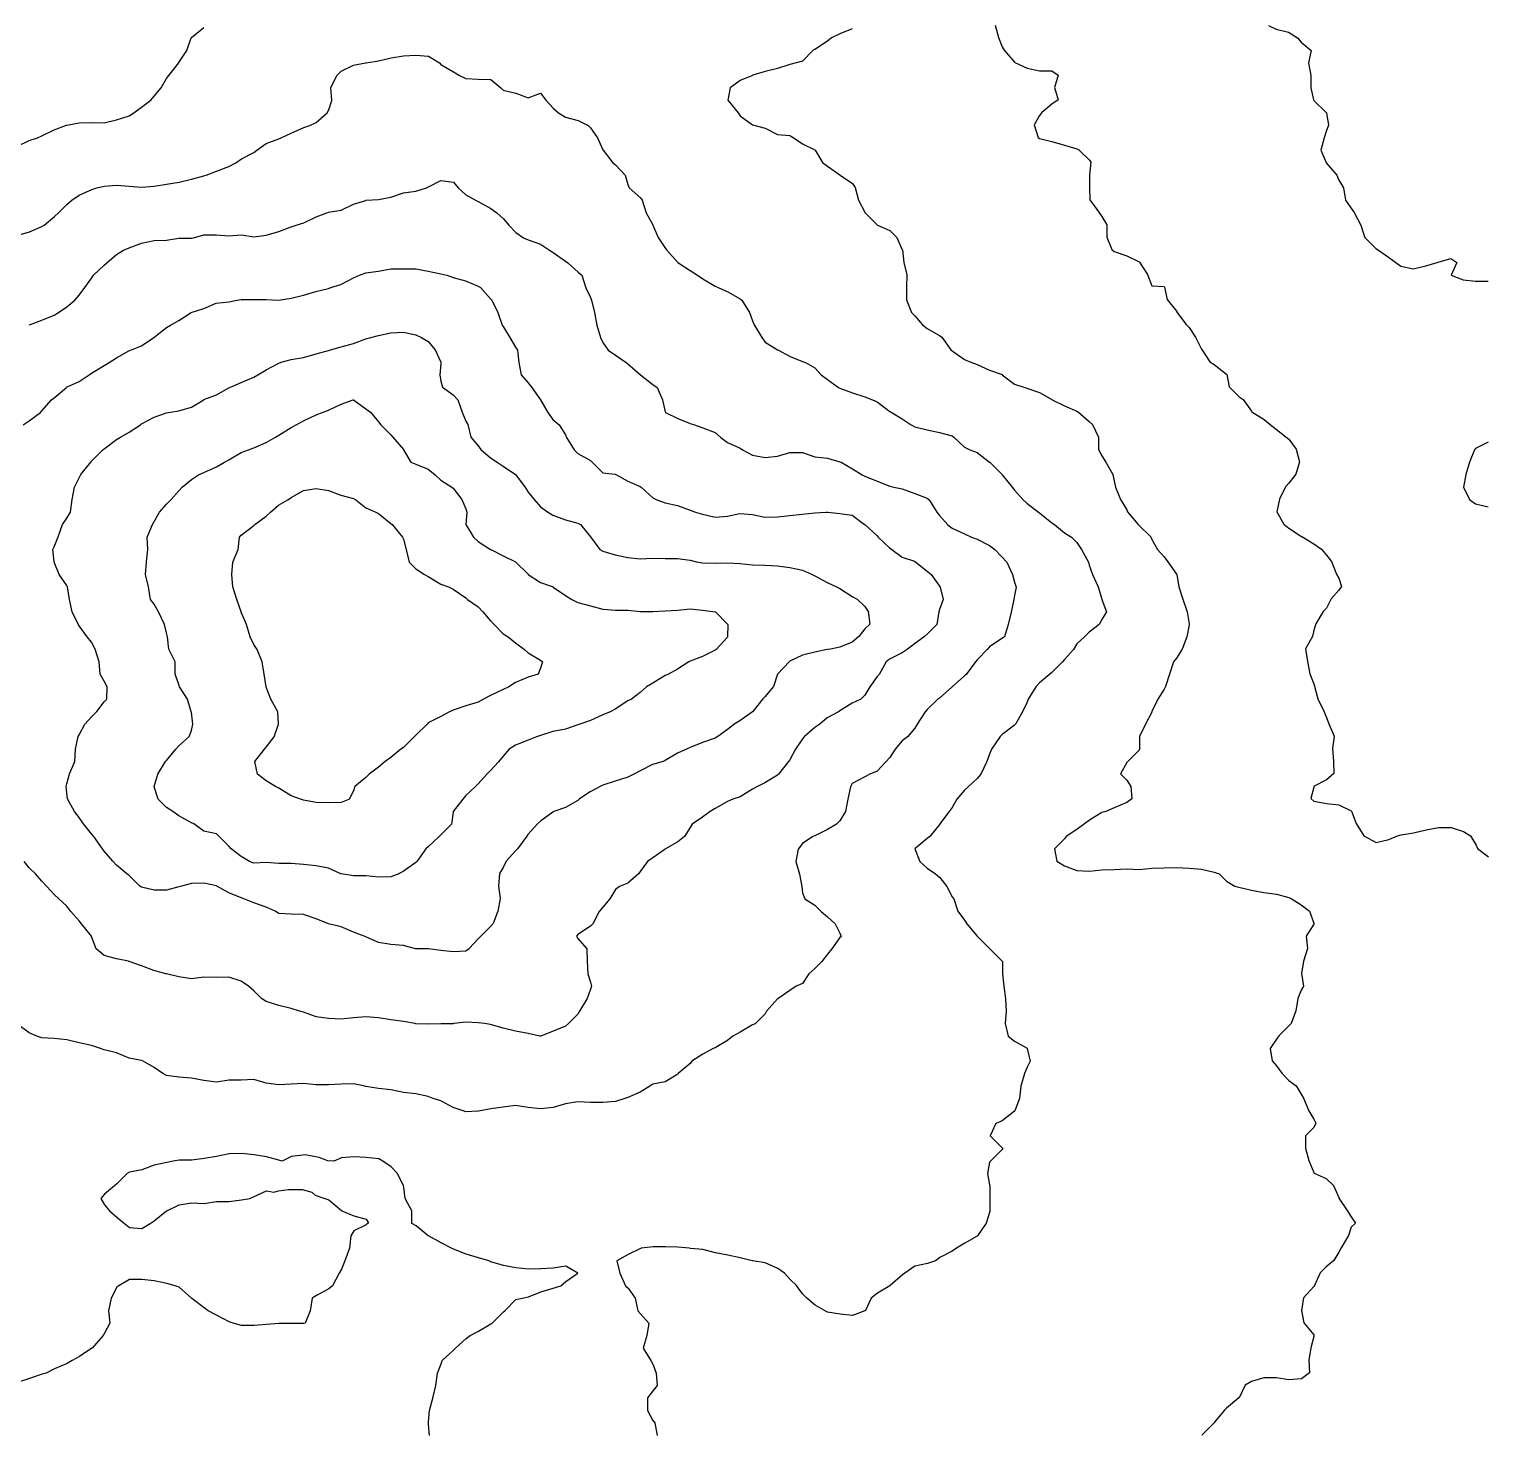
# Model space of a CAD drawing. Extents: x 597 to 1462, y 540 to 1101.
# Drawn here: x 1034 to 1148.4, y 784.8 to 895 of the extents above; entities that cross this region are included whole.
import ezdxf

# ---------------------------------------------------------------- set-up
doc = ezdxf.new("R2010")
doc.units = 0
doc.layers.add('TEST', color=7, linetype='CONTINUOUS')

msp = doc.modelspace()

# ---------------------------------------------------------------- linework, layer by layer
at = {"layer": 'TEST', "color": 7}
for points in [[(1033.068828, 885.790485), (1034.047236, 886.245315), (1034.699424, 886.471234), (1035.025588, 886.618158), (1036.003883, 887.082866), (1036.966261, 887.449896), (1036.982912, 887.45808), (1037.96132, 887.635626), (1038.939643, 887.668138), (1039.917995, 887.647536), (1040.896403, 887.871394), (1041.874754, 888.1861), (1042.241812, 888.430787), (1042.853332, 888.875513), (1043.586996, 889.409139), (1043.83174, 889.735303), (1044.390794, 890.387462), (1044.810148, 891.121268), (1045.005728, 891.365955), (1045.772384, 892.344391), (1045.789035, 892.364993), (1046.400498, 893.324125), (1046.748309, 894.302477), (1046.768911, 894.327312), (1047.747319, 895.118748)], [(1098.623829, 895.005521), (1097.645393, 894.615546), (1096.993149, 894.306597), (1096.667098, 894.039841), (1095.688662, 893.398124), (1095.548736, 893.328048), (1094.710169, 892.489368), (1094.220993, 892.349471), (1093.731761, 892.20946), (1092.75341, 891.914454), (1091.775002, 891.671799), (1090.820582, 891.37064), (1090.795747, 891.358786), (1089.817395, 890.951596), (1089.034652, 890.392486), (1088.854989, 889.414162), (1089.654299, 888.435839), (1089.817565, 888.191096), (1090.795973, 887.473348), (1090.88476, 887.456697), (1091.774211, 887.21201), (1092.752563, 886.722835), (1093.730914, 886.641357), (1093.975601, 886.478515), (1094.709379, 885.989283), (1095.687787, 885.516137), (1095.708389, 885.499486), (1096.276136, 884.521078), (1096.667352, 884.241622), (1097.645704, 883.562002), (1097.670539, 883.5414), (1098.625071, 882.889043), (1098.842354, 882.562936), (1099.114078, 881.584528), (1099.603253, 880.637757), (1099.615107, 880.605245), (1100.582762, 879.637589), (1100.607598, 879.625736), (1101.56213, 879.190944), (1102.105661, 878.647384), (1102.540538, 877.692881), (1102.552391, 877.668045), (1102.662458, 876.689637), (1102.907144, 875.711201), (1102.866561, 874.732878), (1102.866561, 873.754554), (1103.27409, 872.776146), (1103.518833, 872.49669), (1104.130295, 871.797851), (1104.497354, 871.504453), (1105.475705, 870.959369), (1105.653787, 870.819387), (1106.356351, 869.841035), (1106.454226, 869.759586), (1107.432521, 869.072488), (1107.921697, 868.862881), (1108.410957, 868.67955), (1109.389281, 868.25156), (1110.367717, 867.890992), (1110.37957, 867.88309), (1111.347169, 867.149312), (1112.080975, 866.904598), (1112.325662, 866.834522), (1113.30407, 866.485102), (1114.282393, 865.934064), (1114.294246, 865.925879), (1115.260547, 865.436703), (1116.238899, 865.017378), (1116.378881, 864.947302), (1117.217476, 864.213524), (1117.462191, 863.968809), (1117.95131, 862.990458), (1117.95131, 862.01205), (1118.196053, 861.522874), (1118.522218, 861.033726), (1119.065665, 860.05529), (1119.174518, 859.566114), (1119.283399, 859.076995), (1119.663919, 858.098559), (1120.153095, 857.283303), (1120.223171, 857.12001), (1121.061766, 856.141658), (1121.131842, 856.065994), (1122.034925, 855.162911), (1122.11056, 855.022929), (1122.562144, 854.184447), (1123.088912, 853.613652), (1123.376609, 853.206095), (1124.067235, 852.235815), (1124.07542, 852.227631), (1124.24241, 851.249279), (1124.55912, 850.270956), (1124.908568, 849.292548), (1125.048098, 848.360791), (1125.056283, 848.313801), (1125.048098, 848.266811), (1124.870129, 847.33497), (1124.514501, 846.356675), (1124.069775, 845.657836), (1123.825088, 845.378323), (1123.510834, 844.399972), (1123.189129, 843.421564), (1123.091367, 843.225984), (1122.602191, 842.443325), (1122.121087, 841.464889), (1122.112903, 841.432377), (1121.623755, 840.485606), (1121.15377, 839.507198), (1121.165624, 838.528846), (1121.133112, 838.440059), (1120.243632, 837.55058), (1120.154845, 837.461821), (1119.665697, 836.572397), (1120.154845, 836.083165), (1120.480981, 835.593989), (1120.546287, 834.615581), (1120.155099, 834.336153), (1119.176747, 833.916827), (1118.524504, 833.637343), (1118.198424, 833.555865), (1117.220016, 832.952587), (1116.852986, 832.659132), (1116.241439, 832.214435), (1115.402844, 831.680837), (1115.262946, 831.485201), (1114.480259, 830.702486), (1114.675839, 829.724162), (1115.262833, 829.357076), (1116.241185, 828.990046), (1117.219593, 828.941447), (1118.197944, 829.047055), (1119.176352, 829.091646), (1120.154676, 829.120432), (1121.133027, 829.08792), (1122.111435, 829.178006), (1123.089843, 829.218618), (1124.068195, 829.23922), (1125.046518, 829.175522), (1126.024926, 829.110216), (1127.003362, 828.880261), (1127.394466, 828.749762), (1127.981601, 828.162711), (1128.63376, 827.77158), (1128.959924, 827.701504), (1129.938276, 827.470223), (1130.916684, 827.282009), (1131.895092, 827.14863), (1132.873443, 826.874452), (1133.069023, 826.793059), (1133.851682, 826.303826), (1134.503954, 825.814651), (1134.83009, 824.882922), (1134.846741, 824.835932), (1134.83009, 824.80342), (1134.243124, 823.856621), (1134.340942, 822.878213), (1134.02951, 821.899862), (1133.863789, 820.921454), (1134.014778, 819.94313), (1133.851541, 819.616966), (1133.572028, 818.964722), (1133.432018, 817.986371), (1133.068685, 817.008019), (1132.873105, 816.812383), (1132.090446, 816.029724), (1131.894781, 815.785009), (1131.405606, 815.051203), (1131.568843, 814.072795), (1131.895035, 813.681635), (1132.314248, 813.094641), (1132.873359, 812.535531), (1133.460381, 812.11629), (1133.851597, 811.463961), (1134.014835, 811.137882), (1134.438789, 810.159474), (1134.830005, 809.507314), (1134.992848, 809.181122), (1134.830005, 808.854958), (1134.177762, 808.202799), (1134.177762, 807.224391), (1134.438874, 806.245983), (1134.83009, 805.314226), (1134.862602, 805.268026), (1135.809401, 804.8487), (1136.368483, 804.289618), (1136.787753, 803.342819), (1136.808355, 803.310307), (1137.441408, 802.331899), (1137.7676, 801.842723), (1138.093651, 801.353548), (1137.7676, 801.027383), (1137.550261, 800.37514), (1136.98497, 799.396732), (1136.789418, 799.070624), (1136.398173, 798.418408), (1135.811151, 797.929232), (1135.321975, 797.439972), (1134.898021, 796.461649), (1134.832743, 796.363859), (1134.03222, 795.483297), (1133.866527, 794.505002), (1134.050197, 793.526566), (1134.832912, 792.572062), (1134.844766, 792.547226), (1134.832912, 792.458411), (1134.588169, 791.568931), (1134.441272, 790.590523), (1134.50655, 789.6122), (1133.854335, 789.123052), (1132.875983, 789.052948), (1131.897575, 789.220758), (1130.919224, 789.220758), (1129.940816, 788.913446), (1129.45164, 788.633961), (1128.981684, 787.655553), (1128.961081, 787.638902), (1127.98273, 786.839649), (1127.819408, 786.676412), (1127.023259, 785.698004), (1127.002657, 785.673168), (1126.048125, 784.718636)], [(1109.839623, 895.307583), (1110.079766, 894.329175), (1110.37322, 893.595482), (1110.536458, 893.350767), (1111.351798, 892.39155), (1111.376633, 892.370948), (1112.331165, 891.9361), (1113.309573, 891.718874), (1114.287925, 891.718874), (1114.7771, 891.392709), (1114.48373, 890.414301), (1114.7771, 889.43595), (1114.287925, 889.109786), (1113.505238, 888.457542), (1113.309686, 888.212827), (1112.89036, 887.479049), (1113.200918, 886.500726), (1113.309742, 886.419248), (1114.28815, 886.174562), (1115.266502, 885.877918), (1116.244854, 885.611077), (1116.408147, 885.52229), (1117.223487, 884.707062), (1117.345831, 884.54374), (1117.242707, 883.565389), (1117.242707, 882.586981), (1117.25456, 881.608658), (1117.956814, 880.63025), (1118.201528, 880.304142), (1118.59266, 879.651898), (1118.59266, 878.673575), (1118.983877, 877.695138), (1119.179457, 877.555241), (1120.157865, 877.205737), (1121.136216, 876.740494), (1121.161052, 876.715658), (1121.789476, 875.737306), (1122.11564, 874.84794), (1123.093964, 874.805691), (1123.118799, 874.758729), (1123.339356, 873.780321), (1124.073162, 872.833494), (1124.097997, 872.800982), (1124.807899, 871.822574), (1125.052586, 871.577887), (1125.541762, 870.844109), (1126.030937, 869.89731), (1126.05154, 869.864798), (1126.68462, 868.886447), (1127.010785, 868.69081), (1127.989108, 867.939648), (1128.013944, 867.907136), (1128.185789, 866.928812), (1128.968447, 866.146125), (1129.294612, 865.950545), (1129.946799, 865.018732), (1129.979311, 864.971714), (1130.926195, 864.38472), (1131.415342, 863.993475), (1131.904518, 863.602315), (1132.638324, 863.015321), (1132.883039, 862.819657), (1133.442121, 862.03697), (1133.721521, 861.058562), (1133.426486, 860.08021), (1132.882926, 859.381372), (1132.603526, 859.101887), (1132.149205, 858.123479), (1131.928648, 857.145127), (1132.491822, 856.166832), (1132.883039, 855.84064), (1133.861334, 855.202168), (1133.88617, 855.190315), (1134.840645, 854.631205), (1135.427752, 854.211879), (1135.818884, 853.722731), (1136.2101, 853.233471), (1136.601345, 852.255119), (1136.796897, 851.928983), (1137.014208, 851.276796), (1136.796897, 850.997311), (1136.185434, 850.298473), (1135.818404, 849.564667), (1135.573689, 849.319952), (1134.979668, 848.341544), (1134.83977, 847.852368), (1134.730917, 847.363249), (1134.187357, 846.384812), (1134.350594, 845.406489), (1134.513888, 844.428138), (1134.839996, 843.645394), (1134.897344, 843.449814), (1135.14076, 842.471406), (1135.622429, 841.493055), (1135.818094, 841.003879), (1136.013645, 840.514703), (1136.4295, 839.536295), (1136.3071, 838.557887), (1136.377176, 837.579564), (1136.405962, 836.601212), (1135.81894, 836.11198), (1134.872141, 835.622804), (1134.839629, 835.534045), (1134.594914, 834.644566), (1134.839629, 834.448986), (1135.818037, 834.253406), (1136.796389, 834.155644), (1137.774797, 833.680184), (1137.791448, 833.668331), (1138.151507, 832.689979), (1138.7536, 831.723678), (1138.765453, 831.711825), (1139.733024, 831.193834), (1140.711432, 831.424184), (1141.41027, 831.711882), (1141.689755, 831.809643), (1142.668191, 831.944715), (1143.646515, 832.200888), (1144.624866, 832.364125), (1145.603274, 832.364125), (1146.581682, 832.067425), (1147.14068, 831.711882), (1147.560034, 830.978104), (1147.668859, 830.733417), (1148.538526, 830.081117)], [(1131.290798, 895.274422), (1131.877904, 894.980996), (1132.856256, 894.740824), (1133.555095, 894.29607), (1133.834608, 893.969906), (1134.617266, 893.317662), (1134.421714, 892.339339), (1134.59562, 891.360931), (1134.59562, 890.38258), (1134.812903, 889.450766), (1134.845415, 889.403805), (1135.792214, 888.456893), (1135.817049, 888.424381), (1135.988979, 887.446057), (1135.793314, 886.95691), (1135.653417, 886.467734), (1135.373904, 885.489326), (1135.793258, 884.542499), (1135.805111, 884.509987), (1136.647347, 883.531579), (1136.769719, 883.205471), (1137.160963, 882.553255), (1137.328744, 881.574847), (1137.747986, 880.987797), (1137.9927, 880.596665), (1138.530842, 879.618257), (1138.726422, 878.965985), (1138.848765, 878.639906), (1139.70483, 877.783784), (1139.900382, 877.661413), (1140.683125, 877.102331), (1141.270175, 876.68309), (1141.661335, 876.403605), (1142.639743, 876.194083), (1143.618067, 876.43877), (1144.507518, 876.683456), (1144.596334, 876.704059), (1145.574742, 877.010975), (1146.063917, 876.684811), (1145.621336, 875.70646), (1146.553065, 875.315243), (1147.531416, 875.217453), (1148.509824, 875.217453)], [(1033.075686, 878.8078), (1034.054094, 879.10117), (1035.032446, 879.507485), (1035.210415, 879.616366), (1036.010967, 880.2937), (1036.337018, 880.594859), (1036.989262, 881.247103), (1037.380506, 881.573267), (1037.967529, 881.964483), (1038.94588, 882.421091), (1039.337068, 882.55159), (1039.924119, 882.684968), (1040.902527, 882.764612), (1041.880878, 882.669277), (1042.859202, 882.596859), (1043.83761, 882.685618), (1044.816018, 882.831752), (1045.794369, 882.99705), (1046.772721, 883.217635), (1047.751129, 883.486056), (1047.914423, 883.530647), (1048.729706, 883.856727), (1049.708114, 884.221358), (1050.251561, 884.509055), (1050.686438, 884.810243), (1051.664761, 885.32448), (1051.909476, 885.487407), (1052.643282, 886.021089), (1053.62169, 886.390574), (1053.81727, 886.46621), (1054.599928, 886.821866), (1055.578252, 887.266564), (1056.067484, 887.444562), (1056.55666, 887.661844), (1057.412781, 888.4228), (1057.535068, 888.667487), (1057.779811, 889.401321), (1057.712924, 890.379616), (1058.187255, 891.358024), (1058.513419, 891.684188), (1059.491771, 892.173364), (1060.423612, 892.336714), (1060.470574, 892.344617), (1061.448926, 892.514373), (1062.427334, 892.744328), (1063.405657, 892.907678), (1064.384065, 892.94019), (1065.362416, 892.864526), (1066.218509, 892.337702), (1066.340824, 892.215387), (1067.319232, 891.638864), (1067.808408, 891.359351), (1068.297584, 891.114664), (1069.275992, 891.078032), (1070.254315, 891.03107), (1071.036974, 890.378713), (1071.232639, 890.215899), (1072.210962, 889.959726), (1073.189314, 889.596365), (1074.167722, 889.959726), (1074.60257, 889.400616), (1075.146073, 888.789153), (1075.565399, 888.422123), (1076.124481, 888.095959), (1077.102804, 887.83496), (1077.885463, 887.443715), (1078.081156, 887.248135), (1078.640125, 886.465448), (1079.059479, 885.518564), (1079.07613, 885.486052), (1079.820971, 884.507757), (1080.038311, 884.357163), (1080.807056, 883.529321), (1081.016549, 882.795515), (1081.114311, 882.550828), (1081.994873, 881.750305), (1082.134798, 881.572336), (1082.439683, 880.593928), (1082.973281, 879.631606), (1082.981465, 879.614955), (1083.381713, 878.636632), (1083.952394, 877.780511), (1084.061247, 877.658196), (1084.930915, 876.691895), (1084.942768, 876.680042), (1085.907432, 876.057403), (1086.466486, 875.701464), (1086.885727, 875.408066), (1087.864164, 874.831909), (1088.10885, 874.723056), (1088.842656, 874.396977), (1089.821064, 873.842608), (1089.960962, 873.744733), (1090.555011, 872.766381), (1090.799698, 872.114138), (1090.922098, 871.787973), (1091.511293, 870.809622), (1091.778162, 870.442564), (1092.756458, 869.83858), (1092.768311, 869.830395), (1093.735882, 869.312376), (1094.714318, 868.917096), (1094.959004, 868.851818), (1095.69281, 868.432549), (1096.181902, 867.87341), (1096.671134, 867.517838), (1097.527227, 866.8952), (1097.649542, 866.833901), (1098.62795, 866.475902), (1099.606386, 866.1424), (1100.193324, 865.916481), (1100.58454, 865.765916), (1101.562892, 865.00798), (1101.660653, 864.937904), (1102.541215, 864.419913), (1103.25281, 863.959496), (1103.519566, 863.805261), (1104.497974, 863.559361), (1105.476326, 863.348174), (1106.454734, 863.084268), (1106.594632, 862.981144), (1107.433198, 862.198457), (1107.852552, 862.002821), (1108.411606, 861.796968), (1109.389958, 861.036661), (1109.406609, 861.024808), (1110.36893, 860.062458), (1110.380784, 860.045807), (1111.175747, 859.067456), (1111.348467, 858.841537), (1112.000683, 858.088963), (1112.326762, 857.817268), (1113.235349, 857.11064), (1113.305396, 857.045362), (1114.283861, 856.262647), (1114.479384, 856.132119), (1115.262099, 855.479903), (1115.821153, 855.153711), (1116.240423, 854.734385), (1116.596446, 854.175388), (1117.14376, 853.19698), (1117.219395, 852.952293), (1117.46411, 852.218487), (1117.918318, 851.240051), (1118.197831, 850.285632), (1118.206016, 850.260796), (1118.564071, 849.282444), (1118.197013, 848.695422), (1117.979674, 848.304206), (1117.218774, 847.68168), (1116.827614, 847.326024), (1116.240479, 846.79237), (1115.968812, 846.3477), (1115.26224, 845.552737), (1115.115344, 845.369462), (1114.283663, 844.537781), (1114.129034, 844.390884), (1113.305086, 843.710249), (1113.019872, 843.412363), (1112.424694, 842.433955), (1112.326932, 842.154555), (1111.977428, 841.455717), (1111.423764, 840.477309), (1111.3481, 840.388493), (1110.369777, 839.662138), (1110.219183, 839.498872), (1109.54185, 838.520464), (1109.391284, 838.129333), (1109.165366, 837.542282), (1108.713782, 836.563874), (1108.412651, 836.207936), (1107.727726, 835.585297), (1107.434356, 835.291927), (1106.811773, 834.607058), (1106.456202, 833.954814), (1106.211515, 833.628707), (1105.493711, 832.650299), (1105.477906, 832.625463), (1104.695191, 831.670931), (1104.499555, 831.507694), (1103.540338, 830.692354), (1103.928704, 829.713946), (1104.499386, 829.187206), (1105.151658, 828.735651), (1105.477822, 828.442196), (1106.048532, 827.757356), (1106.45606, 826.942016), (1106.578404, 826.779202), (1106.891021, 825.800794), (1107.434553, 825.101955), (1107.612607, 824.822498), (1108.413046, 823.854871), (1108.424899, 823.843018), (1109.392554, 822.875447), (1109.409206, 822.863594), (1110.371527, 821.901273), (1110.396362, 821.884622), (1110.396362, 820.90627), (1110.512158, 819.927862), (1110.652169, 818.949539), (1110.69913, 817.971131), (1110.617738, 816.992779), (1110.862424, 816.014371), (1111.3516, 815.623155), (1112.329952, 815.060008), (1112.350554, 815.035173), (1112.576078, 814.056765), (1112.331391, 813.567589), (1112.135726, 813.078413), (1111.842356, 812.100118), (1111.744566, 811.121682), (1111.369267, 810.143274), (1111.353463, 810.122672), (1110.375055, 809.359176), (1109.885879, 809.163596), (1109.428227, 808.185244), (1110.375055, 807.238361), (1110.422016, 807.205849), (1110.375055, 807.11709), (1109.48566, 806.227695), (1109.396816, 806.138823), (1109.233579, 805.249456), (1109.396816, 804.359976), (1109.421652, 804.271161), (1109.413467, 803.292753), (1109.413467, 802.31443), (1109.401614, 802.26744), (1109.122101, 801.335626), (1108.439292, 800.357303), (1108.422641, 800.332468), (1107.444233, 799.769321), (1106.791961, 799.378105), (1106.465825, 799.13339), (1105.487474, 798.64413), (1105.16131, 798.399443), (1104.509122, 798.182188), (1103.530714, 797.980428), (1102.748027, 797.421345), (1102.552391, 797.281448), (1101.590126, 796.442768), (1101.573475, 796.422166), (1100.59518, 795.854391), (1100.105891, 795.463175), (1099.663338, 794.484851), (1099.616348, 794.460016), (1098.637997, 794.092591), (1097.659589, 794.204238), (1096.681266, 794.374869), (1096.436579, 794.483722), (1095.702773, 794.903076), (1095.050444, 795.46213), (1094.724337, 795.788238), (1094.235104, 796.440482), (1093.745929, 796.929658), (1093.311081, 797.418805), (1092.767577, 797.795318), (1091.789169, 798.234286), (1090.810874, 798.388634), (1090.763856, 798.396536), (1089.832127, 798.613791), (1088.853719, 798.840895), (1087.875368, 799.018921), (1086.89696, 799.266091), (1085.918636, 799.36103), (1085.829849, 799.372884), (1084.940454, 799.447729), (1083.962046, 799.494691), (1082.983638, 799.486506), (1082.051882, 799.371529), (1082.004892, 799.346694), (1081.02654, 798.881337), (1080.137117, 798.392274), (1080.374466, 797.41381), (1080.831073, 796.435402), (1081.026653, 796.23985), (1081.585707, 795.457163), (1081.787439, 794.47884), (1082.00475, 794.234153), (1082.656994, 793.500347), (1082.494067, 792.521911), (1082.200697, 791.543588), (1082.820288, 790.565264), (1082.983525, 790.2391), (1083.22824, 789.586856), (1083.30969, 788.608505), (1082.983525, 788.217288), (1082.564284, 787.630238), (1082.547633, 786.651915), (1082.982538, 785.869228), (1083.122435, 785.673591), (1083.308589, 784.69524)], [(1034.029936, 871.778321), (1034.050538, 871.786506), (1035.028946, 872.171993), (1036.007298, 872.56321), (1036.333462, 872.75879), (1036.985621, 873.210373), (1037.608232, 873.737198), (1037.964283, 874.128329), (1038.415782, 874.71538), (1038.942606, 875.476336), (1039.073219, 875.693618), (1039.921099, 876.488497), (1040.116679, 876.671885), (1040.899366, 877.324129), (1041.433048, 877.650237), (1041.877718, 877.845873), (1042.856126, 878.209234), (1043.834534, 878.418728), (1044.812857, 878.43933), (1045.79118, 878.585013), (1046.769588, 878.585013), (1046.932854, 878.625597), (1047.748166, 878.85843), (1048.726517, 878.870284), (1049.704925, 878.780311), (1050.683248, 878.870284), (1051.661656, 878.700894), (1052.640008, 878.821149), (1053.618416, 879.114575), (1054.596768, 879.473505), (1054.987984, 879.603977), (1055.575006, 879.799557), (1056.55333, 880.273295), (1057.391925, 880.582244), (1057.531907, 880.636402), (1058.510258, 880.791822), (1059.488666, 881.254892), (1060.447799, 881.560482), (1060.468401, 881.568667), (1061.446752, 881.637162), (1062.42516, 881.822949), (1063.403512, 882.149113), (1064.38192, 882.273488), (1065.220487, 882.540358), (1065.360497, 882.621722), (1066.338905, 883.110955), (1067.317229, 882.975121), (1067.708473, 882.540245), (1068.295467, 882.006563), (1069.110751, 881.561893), (1069.274045, 881.480444), (1070.252396, 880.932989), (1070.741628, 880.583598), (1071.230804, 880.138929), (1071.682388, 879.605247), (1072.209156, 879.03448), (1072.820618, 878.626923), (1073.187733, 878.472294), (1074.166056, 878.137494), (1074.850953, 877.648346), (1075.14438, 877.475711), (1076.122703, 876.792253), (1076.300785, 876.669938), (1077.101224, 875.936132), (1077.39465, 875.691445), (1077.72358, 874.713122), (1078.079237, 873.930407), (1078.154901, 873.734827), (1078.405712, 872.756419), (1078.568949, 871.778096), (1078.862404, 870.799688), (1079.057984, 870.408471), (1079.477281, 869.821449), (1080.036279, 869.430289), (1080.874958, 868.843267), (1081.014856, 868.745448), (1081.993264, 867.877022), (1082.009915, 867.865169), (1082.972236, 867.131363), (1083.298401, 866.886648), (1083.733192, 865.908297), (1083.950532, 864.976512), (1083.962385, 864.929522), (1084.92702, 864.440346), (1085.905372, 864.066345), (1086.231508, 863.951311), (1086.88378, 863.720962), (1087.862075, 863.364148), (1088.313687, 862.972903), (1088.840427, 862.570313), (1089.818835, 862.125192), (1090.014499, 861.994665), (1090.797186, 861.582761), (1091.77551, 861.383033), (1092.753918, 861.485762), (1093.732269, 861.798774), (1094.710677, 861.798774), (1095.689029, 861.435441), (1096.667437, 861.342082), (1097.64576, 861.062598), (1097.754613, 861.015608), (1098.624337, 860.493863), (1099.385265, 860.037284), (1099.60252, 859.922307), (1100.580928, 859.548278), (1101.559279, 859.140721), (1101.885415, 859.059271), (1102.537574, 858.944294), (1103.515982, 858.570265), (1104.494418, 858.198719), (1104.641343, 858.081343), (1105.242731, 857.102935), (1105.47308, 856.84188), (1106.106105, 856.124414), (1106.451545, 855.84493), (1107.429896, 855.412847), (1107.963579, 855.146091), (1108.408304, 854.97752), (1109.386656, 854.493904), (1109.798559, 854.167768), (1110.365064, 853.601291), (1110.737795, 853.189331), (1111.203744, 852.211036), (1111.343698, 851.623986), (1111.474226, 851.232854), (1111.343698, 850.580497), (1111.294365, 850.254418), (1111.098785, 849.27601), (1110.85407, 848.297602), (1110.560644, 847.31925), (1110.365064, 847.185872), (1109.386656, 846.536592), (1109.191076, 846.341012), (1108.408417, 845.517064), (1108.28074, 845.362829), (1107.552296, 844.384506), (1107.429896, 844.262106), (1106.458488, 843.406013), (1106.450303, 843.397829), (1105.47198, 842.521896), (1105.293898, 842.424134), (1104.493459, 841.623639), (1104.342893, 841.44567), (1103.698552, 840.467318), (1103.51522, 840.173863), (1102.94451, 839.488966), (1102.536869, 839.162859), (1101.993309, 838.510558), (1101.558545, 837.858399), (1101.257386, 837.532235), (1100.579996, 836.798429), (1099.992946, 836.553742), (1099.601814, 836.358162), (1098.623378, 835.820021), (1098.472812, 835.575306), (1098.273987, 834.596898), (1098.085349, 833.618575), (1097.645083, 832.884769), (1097.378213, 832.640082), (1096.666731, 832.205291), (1095.688323, 831.708326), (1095.525086, 831.661336), (1094.709746, 831.117804), (1094.383638, 830.682928), (1094.191755, 829.70452), (1094.479396, 828.726168), (1094.663066, 827.747873), (1094.710056, 827.258584), (1094.905693, 826.769408), (1095.68838, 826.280289), (1096.177555, 825.791113), (1096.666731, 825.356237), (1097.278194, 824.812705), (1097.645308, 824.078899), (1097.754162, 823.834184), (1097.645308, 823.736423), (1097.016376, 822.855861), (1096.6669, 822.448304), (1096.238854, 821.877622), (1095.688549, 821.327289), (1095.199288, 820.899214), (1094.710141, 820.138259), (1094.220993, 819.920919), (1093.731705, 819.594868), (1092.777286, 818.942624), (1092.75245, 818.930771), (1091.88281, 817.964442), (1091.773957, 817.768862), (1090.99127, 816.986203), (1090.79569, 816.897416), (1089.817339, 816.334044), (1089.258285, 816.007936), (1088.838931, 815.681772), (1087.860523, 815.104769), (1087.697286, 815.029133), (1086.881946, 814.584492), (1086.043379, 814.05081), (1085.903481, 813.85523), (1084.948949, 813.072543), (1084.924114, 813.025553), (1083.945762, 812.419904), (1082.967354, 812.256667), (1082.722667, 812.093712), (1081.98889, 811.604564), (1081.010538, 811.197007), (1080.765851, 811.115558), (1080.032074, 810.889667), (1079.053722, 810.814003), (1078.075314, 810.814003), (1077.096962, 810.870532), (1076.118639, 810.695837), (1075.140231, 810.40368), (1074.161823, 810.299682), (1073.183472, 810.416352), (1072.20512, 810.564858), (1071.226712, 810.445816), (1070.248304, 810.299682), (1069.30159, 810.136444)], [(1033.552444, 863.953908), (1034.041676, 864.280072), (1034.911316, 864.932316), (1035.020169, 865.054603), (1035.781125, 865.910724), (1035.998351, 866.061289), (1036.967954, 866.889132), (1036.975856, 866.897316), (1037.954264, 867.351722), (1038.754703, 867.8696), (1038.932729, 868.000128), (1039.91108, 868.603491), (1040.302297, 868.848177), (1040.889347, 869.215207), (1041.867642, 869.765541), (1042.063222, 869.826839), (1042.845937, 870.153004), (1043.812323, 870.805163), (1043.824176, 870.813347), (1044.802471, 871.5872), (1045.128635, 871.782865), (1045.780823, 872.138804), (1046.745486, 872.761442), (1046.75734, 872.769627), (1047.735748, 873.085913), (1048.714156, 873.493442), (1049.692479, 873.607658), (1050.344751, 873.738185), (1050.670887, 873.795505), (1051.649239, 873.78732), (1052.627647, 873.78732), (1053.605998, 873.74112), (1054.584406, 873.882316), (1055.56273, 874.118395), (1056.541138, 874.40279), (1057.519489, 874.659726), (1057.715126, 874.713884), (1058.497841, 874.958571), (1059.476249, 875.496656), (1059.965396, 875.692292), (1060.454572, 875.870261), (1061.432895, 876.0184), (1062.411332, 876.181694), (1063.38974, 876.202296), (1064.368091, 876.181694), (1065.346386, 876.005728), (1066.324794, 875.805604), (1066.81397, 875.692687), (1067.30323, 875.509384), (1068.281554, 875.25242), (1069.259877, 874.829426), (1069.437959, 874.71442), (1070.238398, 873.833887), (1070.327157, 873.736125), (1070.797311, 872.757661), (1071.159063, 871.779366), (1071.217201, 871.670512), (1071.738917, 870.800788), (1072.195524, 870.039832), (1072.358762, 869.822521), (1072.462761, 868.844198), (1072.64073, 867.86579), (1073.17444, 867.27874), (1073.475572, 866.88758), (1074.152848, 865.920009), (1074.160751, 865.908156), (1074.724998, 864.92986), (1075.132555, 864.3863), (1075.62173, 863.951509), (1076.110963, 863.168766), (1076.192356, 862.973186), (1076.809688, 861.994778), (1077.089201, 861.715321), (1078.067553, 861.156267), (1078.221816, 861.016257), (1079.045707, 860.192422), (1080.024058, 860.086814), (1080.112846, 860.037454), (1081.002297, 859.548193), (1081.980649, 859.116619), (1082.062126, 859.059271), (1082.958972, 858.231457), (1083.28508, 858.080863), (1083.937324, 857.850514), (1084.915732, 857.6242), (1085.894083, 857.265326), (1086.313409, 857.10206), (1086.872491, 856.938738), (1087.850814, 856.725576), (1088.829138, 856.788483), (1089.807574, 856.992727), (1090.785982, 856.917882), (1091.764334, 856.721032), (1092.742629, 856.728934), (1093.721037, 856.857063), (1094.699473, 856.94506), (1095.677796, 857.059162), (1096.567276, 857.101383), (1096.656063, 857.101383), (1096.703025, 857.101383), (1097.634782, 856.992502), (1098.61319, 856.883648), (1099.591541, 856.126446), (1099.599726, 856.126446), (1100.573223, 855.236995), (1100.651229, 855.148179), (1101.551292, 854.314805), (1101.721529, 854.169941), (1102.529785, 853.589043), (1103.508193, 853.250997), (1103.605983, 853.192069), (1104.486544, 852.487699), (1104.797977, 852.213548), (1105.465009, 851.296241), (1105.526364, 851.234942), (1105.74486, 850.256619), (1105.465348, 849.473932), (1105.423155, 849.278268), (1105.248432, 848.29986), (1104.487476, 847.538904), (1104.257126, 847.321706), (1103.509011, 846.768663), (1102.933447, 846.343298), (1102.530744, 846.06909), (1101.552393, 845.568541), (1101.280726, 845.364777), (1100.724607, 844.386369), (1100.573985, 844.208399), (1099.986991, 843.407961), (1099.595746, 842.755717), (1099.302404, 842.429553), (1098.617479, 842.131667), (1097.639156, 841.5263), (1097.550312, 841.451455), (1096.660889, 840.985534), (1096.062945, 840.473019), (1095.682425, 840.219329), (1094.831666, 839.494611), (1094.704017, 839.340348), (1094.164182, 838.516457), (1093.725552, 837.66852), (1093.622428, 837.538049), (1092.836016, 836.559613), (1092.747257, 836.483977), (1091.768821, 835.889786), (1091.181799, 835.580894), (1090.790582, 835.375041), (1089.812231, 834.780512), (1089.253177, 834.602543), (1088.833823, 834.419155), (1087.855471, 833.857194), (1087.478987, 833.62436), (1086.876894, 833.189597), (1086.061667, 832.646037), (1085.898373, 832.366524), (1085.453704, 831.667686), (1084.920021, 831.248388), (1083.953692, 830.689278), (1083.941839, 830.681093), (1082.963544, 830.005933), (1082.54419, 829.712563), (1081.985136, 828.929876), (1081.845182, 828.734296), (1081.006615, 828.000518), (1080.354371, 827.755832), (1080.028207, 827.511117), (1079.608938, 826.777311), (1079.049884, 826.125067), (1078.770371, 825.798903), (1078.267169, 824.820495), (1078.071645, 824.624915), (1077.093294, 823.981984), (1076.98444, 823.842087), (1077.093294, 823.678736), (1077.792132, 822.863509), (1077.828736, 821.885101), (1077.878125, 820.906693), (1078.073705, 820.254534), (1078.149369, 819.928342), (1078.073705, 819.683627), (1077.806921, 818.949849), (1077.225882, 817.971526), (1077.095297, 817.726811), (1076.361491, 816.993033), (1076.116776, 816.797453), (1075.138368, 816.406237), (1074.183949, 816.015077)], [(1068.570154, 822.864949), (1068.290726, 822.686979), (1067.312318, 822.620093), (1066.333966, 822.731401), (1065.355558, 822.860236), (1064.377207, 822.860236), (1064.356605, 822.868138), (1063.39736, 823.112824), (1062.419064, 823.210614), (1061.440628, 823.357539), (1060.462305, 823.797806), (1060.322718, 823.846376), (1059.484094, 824.155353), (1058.505799, 824.580182), (1057.527391, 824.81914), (1057.511587, 824.827324), (1056.549181, 825.218541), (1055.570858, 825.550378), (1054.59245, 825.579164), (1053.614098, 825.630134), (1053.342431, 825.804858), (1052.635859, 826.122837), (1051.657451, 826.475474), (1050.888791, 826.782842), (1050.679241, 826.848148), (1049.700833, 827.247493), (1048.76696, 827.761137), (1048.722368, 827.797742), (1047.744017, 828.017847), (1046.765609, 827.993011), (1045.982922, 827.762633), (1045.787342, 827.713272), (1044.808934, 827.45343), (1043.830611, 827.45343), (1042.852174, 827.692388), (1042.712277, 827.764863), (1041.873625, 828.603458), (1041.695628, 828.743355), (1040.895133, 829.420773), (1040.593973, 829.721933), (1039.91664, 830.522371), (1039.801634, 830.700454), (1039.111093, 831.678862), (1038.938373, 831.888355), (1038.305292, 832.657016), (1037.959965, 833.146248), (1037.592879, 833.635424), (1037.051322, 834.613775), (1036.981218, 835.103007), (1036.929459, 835.592183), (1036.981218, 835.787763), (1037.211625, 836.570535), (1037.617573, 837.548858), (1037.680452, 838.527266), (1037.889974, 839.505618), (1037.960022, 839.645572), (1038.411549, 840.484167), (1038.938373, 841.054876), (1039.345987, 841.462434), (1039.916725, 842.223389), (1040.134036, 842.440672), (1040.145889, 843.41908), (1039.915539, 843.853956), (1039.609808, 844.397432), (1039.524295, 845.37584), (1039.225111, 846.354163), (1038.937526, 846.897723), (1038.581475, 847.332571), (1037.958949, 848.188608), (1037.870162, 848.310979), (1037.400008, 849.289444), (1037.190514, 850.267739), (1037.041896, 851.246147), (1036.980598, 851.343965), (1036.393575, 852.224414), (1036.002359, 853.186735), (1035.990506, 853.203386), (1035.895594, 854.181794), (1036.004447, 854.377374), (1036.305607, 855.160146), (1036.656719, 856.138497), (1036.982855, 856.627616), (1037.270468, 857.116792), (1037.410874, 858.0952), (1037.594177, 859.073636), (1037.961292, 859.80733), (1038.076269, 860.052044), (1038.881957, 861.030452), (1038.939276, 861.119268), (1039.828671, 862.008635), (1039.917458, 862.07871), (1040.89581, 862.803739), (1041.189236, 862.987127), (1041.874049, 863.390141), (1042.763528, 863.965705), (1042.852316, 864.04134), (1043.830724, 864.553037), (1044.809075, 864.886934), (1045.135211, 864.944282), (1045.78737, 865.066597), (1046.765806, 865.347352), (1047.734506, 865.922859), (1047.74269, 865.931044), (1048.721042, 866.316898), (1049.699365, 866.846375), (1049.821737, 866.903723), (1050.677773, 867.284271), (1051.656181, 867.698743), (1051.982261, 867.882074), (1052.634589, 868.273291), (1053.612941, 868.80274), (1053.808493, 868.860059), (1054.59118, 869.077285), (1055.569588, 869.240636), (1056.547939, 869.512303), (1057.526347, 869.784026), (1057.689584, 869.838156), (1058.504924, 870.060406), (1059.483248, 870.327163), (1060.461656, 870.71344), (1060.852788, 870.816564), (1061.439838, 870.963489), (1062.418246, 871.159126), (1063.396598, 871.224432), (1064.375006, 871.022643), (1064.809769, 870.816818), (1065.353329, 870.490739), (1065.896889, 869.838467), (1066.331737, 868.872194), (1066.339639, 868.860341), (1066.331737, 868.771526), (1066.261689, 867.882074), (1066.331737, 867.392898), (1066.471663, 866.903751), (1067.310342, 866.3167), (1067.665858, 865.925569), (1068.00063, 864.947132), (1068.288271, 864.248322), (1068.451564, 863.968837), (1068.67991, 862.990401), (1069.266904, 862.313152), (1069.472757, 862.011965), (1070.245087, 861.373917), (1070.766887, 861.033388), (1071.223495, 860.721984), (1072.201818, 860.058818), (1072.201818, 860.058818), (1072.931729, 859.080466), (1073.176416, 858.672966), (1073.665676, 858.102171), (1074.154852, 857.531461), (1074.698384, 857.123904), (1075.133176, 856.879218), (1076.111584, 856.494887), (1077.089907, 856.24862), (1077.285572, 856.145496), (1078.068258, 855.179167), (1078.076443, 855.167314), (1078.821002, 854.188878), (1079.046892, 854.04898), (1080.025244, 853.769467), (1081.003652, 853.562429), (1081.981975, 853.444996), (1082.960383, 853.503106), (1083.938735, 853.466502), (1084.917143, 853.466502), (1085.895494, 853.330245), (1086.384642, 853.212812), (1086.873902, 853.128936), (1087.852226, 853.117082), (1088.830549, 853.137685), (1089.808985, 853.073225), (1090.787393, 852.979866), (1091.765745, 852.95503), (1092.74404, 852.892151), (1093.722448, 852.766478), (1094.700884, 852.552836), (1095.412366, 852.239823), (1095.679123, 852.11748), (1096.657531, 851.587579), (1097.369126, 851.261387), (1097.635882, 851.107124), (1098.61429, 850.500685), (1099.005507, 850.283374), (1099.592529, 849.696352), (1099.853584, 849.305135), (1099.984169, 848.326727), (1099.592952, 847.959697), (1099.127032, 847.348206), (1098.614601, 846.917733), (1097.636193, 846.524541), (1096.902387, 846.370193), (1096.6577, 846.333561), (1095.679292, 846.124067), (1094.700969, 845.879381), (1093.722561, 845.425144), (1093.6859, 845.388512), (1092.747878, 844.410188), (1092.739694, 844.398335), (1092.449992, 843.432034), (1091.761511, 842.623806), (1091.604822, 842.453542), (1090.823715, 841.475218), (1090.783103, 841.438558), (1089.804695, 840.741017), (1089.413535, 840.49633), (1088.826513, 840.056064), (1088.05774, 839.517922), (1087.848246, 839.390273), (1086.869895, 839.028521), (1085.8916, 838.637276), (1085.674288, 838.539486), (1084.913333, 838.19701), (1083.934925, 837.6263), (1083.771687, 837.560994), (1082.956347, 837.303635), (1081.977996, 836.827272), (1081.533298, 836.582586), (1080.999588, 836.327203), (1080.02118, 836.004397), (1079.042828, 835.689296), (1078.879591, 835.604178), (1078.064251, 835.159452), (1077.225684, 834.62577), (1077.085702, 834.486239), (1076.107378, 833.953347), (1075.292038, 833.647672), (1075.128716, 833.572827), (1074.150393, 832.86538), (1073.933054, 832.6698), (1073.172126, 831.813707), (1073.083339, 831.691336), (1072.344453, 830.712928), (1072.193859, 830.534902), (1071.460082, 829.734407), (1071.215395, 829.245231), (1070.948526, 828.756055), (1070.87289, 827.777732), (1070.982533, 826.799324), (1070.812692, 825.821001), (1070.446847, 824.842564), (1070.237354, 824.616674), (1069.48478, 823.864072), (1069.258946, 823.638266), (1068.560107, 822.885579)], [(1063.031854, 828.735199), (1062.420391, 828.502338), (1061.441983, 828.490484), (1060.463631, 828.578396), (1059.485308, 828.586581), (1058.5069, 828.733901), (1058.498716, 828.733901), (1057.527786, 829.172474), (1056.549378, 829.366869), (1055.571027, 829.467509), (1054.592704, 829.559175), (1053.614296, 829.559175), (1052.635944, 829.617313), (1051.657536, 829.567924), (1051.331372, 829.714849), (1050.679128, 830.106065), (1049.878689, 830.693031), (1049.700607, 830.910342), (1048.939708, 831.67127), (1048.722368, 831.866934), (1047.744045, 832.090765), (1046.96133, 832.649762), (1046.765694, 832.731212), (1045.78737, 833.27861), (1045.298223, 833.628114), (1044.808934, 833.954278), (1044.156775, 834.606466), (1043.830639, 835.565654), (1043.822454, 835.586256), (1043.830639, 835.602908), (1044.139588, 836.565229), (1044.733694, 837.543637), (1044.809357, 837.641455), (1045.543135, 838.521932), (1045.78785, 838.766619), (1046.588289, 839.500396), (1046.766343, 839.989572), (1046.888658, 840.478804), (1046.766343, 841.410589), (1046.75844, 841.457551), (1046.458946, 842.435903), (1045.832893, 843.414226), (1045.785903, 843.577548), (1045.49829, 844.392888), (1045.481639, 845.371211), (1044.986903, 846.349535), (1044.878897, 847.327943), (1044.808849, 847.65405), (1044.645527, 848.306294), (1044.179691, 849.284702), (1043.830187, 849.896193), (1043.563431, 850.26328), (1043.410777, 851.241603), (1043.152544, 852.219954), (1043.243024, 853.198362), (1043.340786, 854.176714), (1043.296223, 855.155122), (1043.721165, 856.133445), (1043.830018, 856.32911), (1044.26481, 857.111769), (1044.80837, 857.723203), (1045.175484, 858.090261), (1045.786947, 858.7891), (1046.031662, 859.068613), (1046.765355, 859.65555), (1047.324465, 860.046795), (1047.743763, 860.219515), (1048.722114, 860.658342), (1049.37433, 861.025372), (1049.700522, 861.208648), (1050.678846, 861.773402), (1051.237928, 862.00378), (1051.657197, 862.1581), (1052.635605, 862.581715), (1053.369383, 862.981934), (1053.61407, 863.145172), (1054.592421, 863.754518), (1054.983638, 863.960342), (1055.570604, 864.269319), (1056.549012, 864.732756), (1057.108122, 864.938525), (1057.527448, 865.101875), (1058.505743, 865.571831), (1059.468121, 865.917158), (1059.484772, 865.925343), (1059.492956, 865.917158), (1060.461656, 865.21832), (1060.817594, 864.93892), (1061.440233, 864.177908), (1061.635785, 863.960653), (1062.418556, 863.17791), (1062.558087, 862.982358), (1063.396654, 862.012021), (1063.404838, 862.003837), (1063.98441, 861.025429), (1064.375626, 860.862192), (1065.35395, 860.475039), (1065.880774, 860.047021), (1066.332386, 859.627752), (1067.201997, 859.068698), (1067.31085, 858.998622), (1067.98031, 858.09012), (1068.289202, 857.356314), (1068.387077, 857.111628), (1068.296201, 856.133304), (1068.891295, 855.154896), (1069.267779, 854.805449), (1070.246074, 854.182612), (1070.257928, 854.174428), (1071.225611, 853.685252), (1072.203963, 853.202511), (1072.220614, 853.194327), (1073.182964, 852.232005), (1073.194817, 852.215354), (1074.159368, 851.592744), (1075.137776, 851.242845), (1075.14596, 851.234942), (1076.116325, 850.582699), (1076.605416, 850.256534), (1077.094648, 850.021641), (1078.073, 849.767133), (1079.051408, 849.485616), (1080.029759, 849.425926), (1081.008167, 849.418024), (1081.986491, 849.308748), (1082.964899, 849.308748), (1083.94325, 849.365277), (1084.921658, 849.418617), (1085.90001, 849.513556), (1086.878418, 849.425559), (1087.856713, 849.285662), (1087.881548, 849.277477), (1088.83608, 848.322945), (1088.847934, 848.29811), (1088.839749, 847.319758), (1088.831565, 847.311574), (1087.94217, 846.342902), (1087.853354, 846.291115), (1086.874946, 845.776172), (1085.896651, 845.413206), (1085.807836, 845.364607), (1084.918441, 844.789043), (1084.157513, 844.386369), (1083.940202, 844.283245), (1082.961851, 843.687361), (1082.472675, 843.407876), (1081.983443, 842.956405), (1081.298574, 842.429553), (1081.005204, 842.296174), (1080.026796, 841.646866), (1079.63558, 841.451286), (1079.048529, 841.206599), (1078.070178, 840.766332), (1077.231554, 840.472878), (1077.0916, 840.425916), (1076.113192, 840.089535), (1075.134897, 839.894379), (1074.156461, 839.583031), (1073.830381, 839.494159), (1073.178138, 839.233132), (1072.199701, 838.82137), (1071.710554, 838.515723), (1071.221378, 837.972191), (1070.865355, 837.537315), (1070.242801, 836.852503), (1069.949346, 836.559076), (1069.264477, 835.798121), (1069.047251, 835.58081), (1068.286239, 834.895969), (1068.060376, 834.602571), (1067.314745, 833.624219), (1067.306843, 833.577258), (1067.176315, 832.645416), (1066.328407, 831.797508), (1066.206035, 831.667008), (1065.349914, 830.86132), (1065.154362, 830.6886), (1064.446916, 829.710249), (1064.37207, 829.62149), (1063.393634, 828.927646), (1063.026632, 828.732066)], [(1148.510643, 862.592609), (1147.532291, 862.103433), (1147.443532, 862.005587), (1147.043285, 861.027235), (1146.749943, 860.048912), (1146.57028, 859.070504), (1147.043454, 858.092096), (1147.53263, 857.765988), (1148.510953, 857.533155)], [(1059.159144, 834.605337), (1058.5069, 834.325908), (1057.528548, 834.305306), (1056.55014, 834.325908), (1055.571789, 834.530096), (1055.327102, 834.604942), (1054.593324, 834.849656), (1053.614916, 835.452991), (1053.370202, 835.583519), (1052.636508, 836.035103), (1051.951583, 836.561927), (1051.733482, 837.540278), (1052.506122, 838.518602), (1052.636734, 838.681924), (1053.248197, 839.497179), (1053.608284, 840.475587), (1053.533439, 841.454023), (1052.986069, 842.432347), (1052.63665, 843.391479), (1052.628465, 843.412081), (1052.472932, 844.390489), (1052.330156, 845.368897), (1051.93688, 846.347249), (1051.65748, 846.738493), (1051.377967, 847.325431), (1051.086572, 848.303839), (1050.679015, 849.272567), (1050.670831, 849.280469), (1050.333688, 850.258877), (1050.006734, 851.2372), (1049.93028, 852.215608), (1050.002754, 853.19396), (1050.430744, 854.172368), (1050.54496, 855.150719), (1050.675487, 855.301285), (1051.653811, 856.047622), (1051.73526, 856.129127), (1052.632134, 856.801748), (1052.958242, 857.107366), (1053.610542, 857.650926), (1054.322052, 858.085774), (1054.588865, 858.258409), (1055.567217, 858.803239), (1056.545568, 858.955498), (1057.523976, 858.80688), (1058.502384, 858.446426), (1059.480708, 858.179274), (1059.676288, 858.085943), (1060.458946, 857.4337), (1061.241718, 857.107535), (1061.437298, 857.009745), (1062.415706, 856.218225), (1062.504521, 856.12941), (1063.324038, 855.151002), (1063.394114, 854.987764), (1063.626947, 854.172424), (1063.850411, 853.194101), (1064.372155, 852.672272), (1065.057052, 852.215693), (1065.350394, 852.052456), (1066.328802, 851.470118), (1066.940293, 851.237285), (1067.307379, 851.073963), (1068.285731, 850.389151), (1068.416258, 850.258623), (1069.264139, 849.680519), (1069.631225, 849.2803), (1070.242716, 848.581376), (1070.509472, 848.301948), (1071.221039, 847.556543), (1071.628681, 847.323709), (1072.199363, 846.86713), (1072.910873, 846.345301), (1073.17763, 846.078517), (1074.156038, 845.489293), (1074.319275, 845.366893), (1074.156038, 844.877718), (1073.960401, 844.388542), (1073.177799, 844.158192), (1072.199363, 843.736129), (1071.66568, 843.409964), (1071.221039, 843.187799), (1070.242631, 842.7328), (1069.683549, 842.431641), (1069.264308, 842.214415), (1068.2859, 841.924657), (1067.307548, 841.576028), (1067.014094, 841.453685), (1066.329282, 841.093146), (1065.350874, 840.573067), (1065.262115, 840.475277), (1064.372635, 839.624518), (1064.232737, 839.496869), (1063.394058, 838.658302), (1063.198478, 838.518291), (1062.415819, 837.866132), (1061.964207, 837.539968), (1061.437354, 837.11195), (1060.70369, 836.561645), (1060.458946, 836.294775), (1059.589335, 835.583293), (1059.480482, 835.257129), (1059.154318, 834.604885)], [(1074.184683, 816.01629), (1074.159848, 816.008388), (1074.112858, 816.01629), (1073.181129, 816.211927), (1072.202721, 816.407507), (1071.22437, 816.63876), (1070.245962, 816.91291), (1069.756786, 816.994303), (1069.26761, 817.064351), (1068.289202, 817.116929), (1067.357474, 816.994529), (1067.310455, 816.986627), (1066.33216, 816.986627), (1065.353752, 816.943616), (1064.375316, 816.987417), (1064.328326, 816.995319), (1063.396598, 817.15819), (1062.418246, 817.296083), (1061.439838, 817.446677), (1060.46143, 817.516753), (1059.483078, 817.446677), (1058.504755, 817.344343), (1057.526347, 817.402481), (1056.547939, 817.521522), (1055.569588, 817.891488), (1055.243423, 817.97288), (1054.591236, 818.168517), (1053.612828, 818.424295), (1052.634505, 818.725454), (1052.267418, 818.951288), (1051.655956, 819.562751), (1051.236686, 819.929866), (1050.677604, 820.320998), (1049.699196, 820.641433), (1048.720873, 820.612646), (1047.742465, 820.624499), (1046.764113, 820.512768), (1045.785705, 820.659692), (1044.807354, 820.885132), (1044.760392, 820.905734), (1043.828607, 821.15042), (1042.850199, 821.517479), (1041.871904, 821.874772), (1041.839392, 821.882956), (1040.892508, 822.078593), (1039.914156, 822.334286), (1039.291518, 822.861139), (1038.936002, 823.815671), (1038.927818, 823.840506), (1038.130935, 824.818914), (1037.958215, 825.04472), (1037.305972, 825.797379), (1036.979807, 826.204936), (1036.357197, 826.775646), (1036.001625, 827.131246), (1035.430944, 827.753828), (1035.023386, 828.161385), (1034.534098, 828.732123), (1034.044978, 829.221299), (1033.641852, 829.710474)], [(1069.300574, 810.146153), (1069.268062, 810.137968), (1068.289738, 810.065522), (1068.094074, 810.146971), (1067.311387, 810.407998), (1066.333035, 810.942076), (1065.746041, 811.125379), (1065.354796, 811.275945), (1064.376473, 811.492381), (1063.398065, 811.591441), (1062.419714, 811.806297), (1061.441306, 811.900418), (1060.462954, 812.066534), (1060.267318, 812.103166), (1059.484659, 812.266065), (1058.506307, 812.241229), (1057.527899, 812.199037), (1056.549491, 812.190853), (1055.571168, 812.293102), (1054.592816, 812.230985), (1053.614408, 812.190373), (1052.636057, 812.319687), (1051.657649, 812.602474), (1050.679326, 812.565813), (1049.700918, 812.565813), (1048.722566, 812.407458), (1047.744214, 812.540836), (1046.765806, 812.713952), (1045.787398, 812.780838), (1044.809075, 812.919946), (1044.515649, 813.074603), (1043.830836, 813.563751), (1042.974715, 814.053011), (1042.852428, 814.101582), (1041.87402, 814.270181), (1040.895669, 814.705029), (1039.917317, 814.937863), (1039.637833, 815.031194), (1038.938994, 815.288552), (1037.960586, 815.487773), (1036.982178, 815.716147), (1036.003826, 815.813937), (1035.025475, 815.869704), (1034.634287, 816.009178), (1034.047236, 816.276019), (1033.068913, 816.976862)], [(1065.438729, 784.692164), (1065.378193, 785.581587), (1065.366339, 785.670459), (1065.378193, 785.759246), (1065.448268, 786.648613), (1065.704329, 787.627021), (1065.93719, 788.605429), (1066.062836, 789.58378), (1066.356262, 790.317558), (1066.445077, 790.562301), (1067.334444, 791.377528), (1067.497794, 791.540822), (1068.313022, 792.293424), (1068.639186, 792.519343), (1069.29143, 792.864698), (1070.269781, 793.443367), (1070.358568, 793.497525), (1071.248048, 794.386892), (1071.356901, 794.475679), (1072.226512, 795.345319), (1072.715688, 795.4542), (1073.20492, 795.563053), (1074.183272, 795.943573), (1075.161624, 796.249276), (1075.748618, 796.432608), (1076.139862, 796.758688), (1077.094394, 797.410903), (1076.139862, 797.970014), (1075.161454, 797.81863), (1074.183103, 797.756512), (1073.204808, 797.73591), (1072.226343, 797.844763), (1071.248048, 798.021547), (1070.269612, 798.318558), (1070.10677, 798.388634), (1069.29143, 798.610884), (1068.313022, 798.90098), (1067.33467, 799.305658), (1067.236908, 799.366985), (1066.356375, 799.807252), (1065.377967, 800.33783), (1065.353131, 800.346014), (1064.398599, 801.128673), (1064.072435, 801.324253), (1064.072435, 802.302661), (1063.542591, 803.281069), (1063.420191, 804.170492), (1063.412007, 804.259279), (1062.93158, 805.237603), (1062.442489, 805.764427), (1061.79016, 806.216011), (1061.464081, 806.379276), (1060.485673, 806.495919), (1059.50735, 806.54209), (1058.528998, 806.460726), (1057.941891, 806.216011), (1057.459743, 806.234355), (1056.799879, 806.502015), (1055.684932, 806.696804), (1054.615564, 806.577453), (1053.881786, 806.216378), (1053.637099, 806.292041), (1052.658748, 806.542852), (1051.68034, 806.706118), (1050.701988, 806.803908), (1049.72358, 806.775121), (1048.745257, 806.582815), (1047.766849, 806.411788), (1046.788497, 806.291449), (1045.810089, 806.291449), (1045.320913, 806.216603), (1044.831766, 806.107722), (1043.85333, 805.890439), (1042.875034, 805.531565), (1041.896598, 805.335985), (1041.733361, 805.238167), (1040.918049, 804.422855), (1040.722469, 804.259618), (1039.939754, 803.607346), (1039.660269, 803.28121), (1039.939754, 802.792034), (1040.330999, 802.302774), (1040.917936, 801.813598), (1041.504987, 801.324479), (1041.896203, 800.998286), (1042.874526, 800.933008), (1043.526855, 801.324225), (1043.852963, 801.519776), (1044.807466, 802.302463), (1044.832302, 802.319114), (1045.81071, 802.79226), (1046.789062, 802.925638), (1047.76747, 802.889034), (1048.745793, 803.035874), (1049.724201, 803.052525), (1050.702552, 803.179808), (1051.354796, 803.282932), (1051.68096, 803.422886), (1052.659368, 803.870095), (1053.220624, 803.760734), (1053.592198, 803.869587), (1054.388572, 803.991196), (1055.457912, 803.970594), (1056.208736, 803.762145), (1056.479641, 803.53315), (1057.224962, 803.28296), (1057.551042, 803.16056), (1058.52945, 802.328343), (1058.575649, 802.303508), (1059.507491, 801.912291), (1060.485814, 801.651292), (1060.656502, 801.370622), (1060.485814, 801.202784), (1059.507491, 800.737993), (1059.262776, 800.346833), (1059.181326, 799.368425), (1058.808567, 798.390101), (1058.529083, 797.737858), (1058.365845, 797.411665), (1057.82999, 796.433342), (1057.550562, 796.188655), (1056.572154, 795.672245), (1056.24599, 795.454934), (1056.082752, 794.47661), (1055.682533, 793.498287), (1055.593746, 793.465775), (1054.615394, 793.47396), (1053.636986, 793.482144), (1052.658663, 793.387204), (1051.680255, 793.317947), (1050.701903, 793.317947), (1050.04966, 793.496001), (1049.723495, 793.604826), (1048.745144, 794.118753), (1048.092928, 794.474324), (1047.766736, 794.691664), (1046.788328, 795.441839), (1046.776474, 795.453692), (1045.811867, 796.3097), (1045.485788, 796.4321), (1044.833516, 796.610069), (1043.855108, 796.823683), (1042.876756, 796.921502), (1041.898348, 796.921502), (1041.059781, 796.432241), (1040.919884, 796.334451), (1040.456418, 795.454002), (1040.267781, 794.475594), (1040.376634, 793.497243), (1039.941842, 792.714471), (1039.832989, 792.518891), (1038.979352, 791.540596), (1038.963547, 791.528743), (1037.985139, 790.888522), (1037.398089, 790.562414), (1037.006901, 790.345103), (1036.028549, 789.910255), (1035.376277, 789.584091), (1035.050226, 789.486301), (1034.071818, 789.16468), (1033.09341, 788.849974)]]:
    msp.add_lwpolyline(points, dxfattribs=at)

doc.saveas('drawing.dxf')
